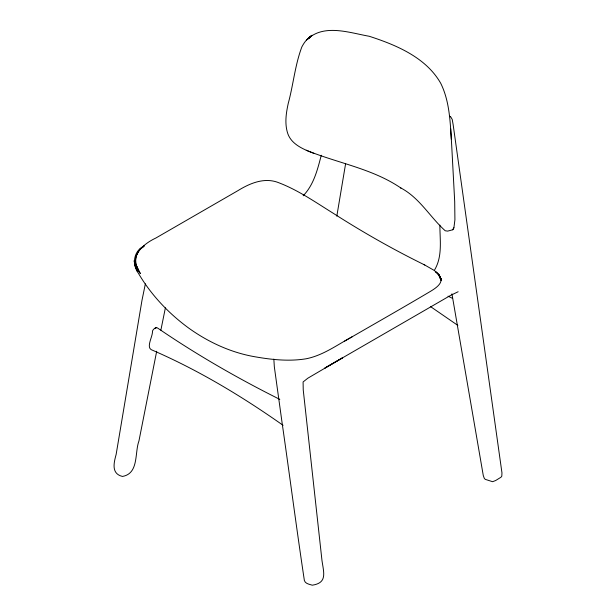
<?xml version="1.0" encoding="UTF-8"?>
<svg xmlns="http://www.w3.org/2000/svg" width="616" height="616" viewBox="0 0 616 616"><rect width="100%" height="100%" fill="white"/><g stroke="black" fill="none" stroke-linecap="round" stroke-linejoin="round"><path stroke-width="0.92" d="M441.087 279.618L439.685 276.499L441.133 280.326L440.748 278.355L439.3 276.099C445.029 282.351 435.181 288.519 430.484 291.345C401.955 308.3 373.065 324.655 344.344 341.295M336.813 216.185L345.615 163.679M156.687 351.259L138.939 441.002C134.534 452.683 139.062 473.542 122.438 476.445C111.203 473.719 113.744 463.163 116.131 454.485L141.988 300.308L145.361 283.853M160.861 330.199L165.396 307.8M306.237 150.227C337.653 163.178 372.372 168.545 400.916 188.034L400.654 187.865C419.565 197.759 429.922 217.017 445.222 230.769L447.655 231.115L452.783 229.768L453.907 227.751L454.916 219.843L454.7 201.571L451.636 144.244C450.227 123.731 450.034 102.202 440.763 83.368C426.11 57.504 396.234 44.983 369.215 36.267C350.188 32.902 325.471 24.07 308.77 38.053C305.667 40.302 303.603 43.628 301.832 46.962C295.01 65.073 293.339 84.7 288.265 103.311C286.201 112.674 284.692 122.507 287.264 131.924C290.475 144.221 303.334 149.257 314.014 153.415M321.275 155.247C317.525 169.593 313.837 184.785 303.172 195.773M434.588 269.931C442.65 256.387 439.909 240.078 439.87 225.11M452.783 229.768L453.907 227.751M140.879 248.533C140.125 246.962 131.685 264.587 138.223 251.721C134.288 257.496 135.366 265.188 138.677 270.955L135.959 264.649L140.348 273.55C127.843 257.765 141.78 244.637 155.817 238.053L237.807 190.714C249.341 183.614 263.171 177.547 276.861 182.028C297.259 189.435 315.161 202.056 333.479 213.421C362.924 232.301 393.378 249.595 424.778 264.995M140.771 248.633L144.352 245.838C133.541 250.889 131.716 264.102 138.354 273.196C150.951 294.748 168.553 313.336 188.658 328.051C207.746 341.726 229.499 351.952 252.645 356.356L252.891 356.402C270.324 359.567 288.365 361.677 305.983 358.805C322.992 355.509 337.206 344.837 352.152 336.79M309.948 37.099L311.642 35.682M306.783 39.724L310.857 36.336M306.583 39.901L310.372 36.744M308.277 38.469L311.904 35.466L307.754 38.908M307.5 39.124L311.38 35.905M308.77 38.053L312.15 35.258M279.795 399.376C237.938 378.44 197.182 355.024 158.505 328.644C156.487 326.272 153.199 328.952 152.46 331.085C153.03 336.059 146.046 346.7 151.251 349.68C197.836 369.762 241.672 396.127 283.09 425.317M156.094 327.727L156.549 327.604M458.142 291.745L450.712 295.326L324.925 368.022L342.38 357.919L307.838 378.201L303.087 381.966L303.234 389.897L321.983 560.537C323.754 572.857 327.512 582.905 312.266 585.192C309.448 584.253 305.436 583.845 304.381 580.572C296.419 527.789 289.589 474.82 281.974 421.991L274.328 366.79L273.851 359.082M448.04 296.165L452.052 298.121M450.173 116.686L449.418 116.293L450.82 117.025L452.229 119.45L453.137 124.601L501.963 472.888L501.809 476.13L501 477.223L495.641 480.526L492.592 481.697L485.408 479.402L484.368 478.555L483.267 475.46L451.936 293.855M423.916 264.534L433.91 270.255L437.029 272.68L439.47 275.429L439.793 278.055L439.362 275.175L435.589 271.81L439.362 275.175L440.902 278.925L439.277 276.145M430.445 306.545L457.842 325.394M438.623 275.144L438.184 274.551L440.093 277.185M439.485 276.43L440.632 278.293L439.685 276.499M440.271 277.346L441.195 279.918M450.681 128.798L451.351 139.201M143.628 246.408L140.379 248.879L143.613 246.415M155.594 327.943L154.924 328.397L155.609 327.966M137.399 271.286L135.235 265.981L134.265 261.515L135.235 265.981L137.399 271.286M134.819 264.187L134.288 260.46L134.819 264.187"/></g></svg>
